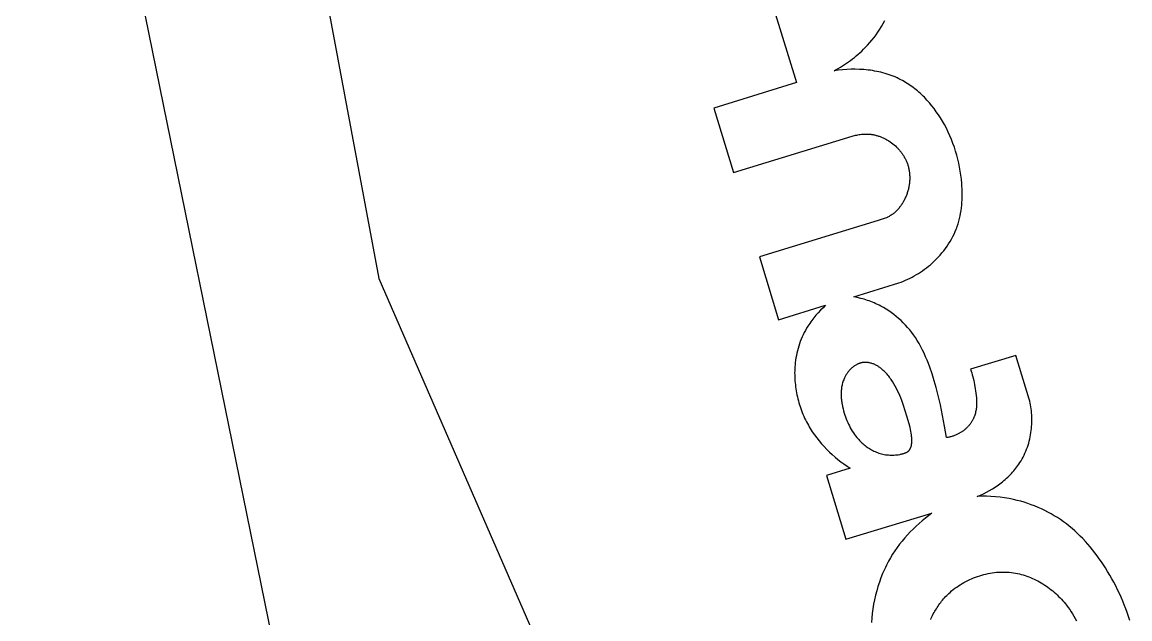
# Model space of a CAD drawing. Extents: x -2485 to -2143, y -68 to 535.
# Drawn here: x -2389.82 to -2356.8, y 356.33 to 374.12 of the extents above; entities that cross this region are included whole.
import ezdxf

# ---------------------------------------------------------------- set-up
doc = ezdxf.new("R2010")
doc.units = 0
doc.layers.add('Contorno', color=5, linetype='Continuous', true_color=0x0000ff)
doc.layers.add('Linha', color=1, linetype='Continuous')

msp = doc.modelspace()

# ---------------------------------------------------------------- linework, layer by layer
at = {"layer": 'Contorno'}
for points in [[(-2388.534, 416.514), (-2379.186, 366.478), (-2358.862, 319.809)], [(-2379.339, 340.894), (-2389.82, 392.356)]]:
    msp.add_lwpolyline(points, dxfattribs=at)
at = {"layer": 'Linha'}
for points in [[(-2368.236, 377.189), (-2366.741, 372.316), (-2369.205, 371.56), (-2368.615, 369.637), (-2365.077, 370.722), (-2365.043, 370.731), (-2365.009, 370.74), (-2364.975, 370.748), (-2364.941, 370.755), (-2364.907, 370.761), (-2364.873, 370.767), (-2364.838, 370.772), (-2364.803, 370.776), (-2364.769, 370.78), (-2364.734, 370.782), (-2364.699, 370.784), (-2364.664, 370.784), (-2364.629, 370.784), (-2364.594, 370.782), (-2364.559, 370.78), (-2364.524, 370.776), (-2364.501, 370.773), (-2364.477, 370.77), (-2364.454, 370.766), (-2364.431, 370.761), (-2364.407, 370.756), (-2364.384, 370.751), (-2364.361, 370.745), (-2364.338, 370.739), (-2364.315, 370.732), (-2364.292, 370.725), (-2364.269, 370.717), (-2364.247, 370.709), (-2364.224, 370.7), (-2364.202, 370.691), (-2364.179, 370.682), (-2364.157, 370.672), (-2364.135, 370.662), (-2364.113, 370.651), (-2364.091, 370.64), (-2364.07, 370.628), (-2364.048, 370.616), (-2364.027, 370.604), (-2363.985, 370.578), (-2363.944, 370.551), (-2363.904, 370.523), (-2363.864, 370.493), (-2363.826, 370.461), (-2363.789, 370.428), (-2363.753, 370.394), (-2363.735, 370.377), (-2363.718, 370.359), (-2363.701, 370.341), (-2363.684, 370.322), (-2363.668, 370.304), (-2363.652, 370.285), (-2363.636, 370.265), (-2363.621, 370.246), (-2363.606, 370.226), (-2363.591, 370.206), (-2363.577, 370.186), (-2363.563, 370.165), (-2363.55, 370.144), (-2363.537, 370.123), (-2363.524, 370.102), (-2363.512, 370.08), (-2363.5, 370.058), (-2363.489, 370.036), (-2363.478, 370.014), (-2363.467, 369.991), (-2363.457, 369.969), (-2363.448, 369.946), (-2363.439, 369.923), (-2363.43, 369.899), (-2363.422, 369.876), (-2363.415, 369.852), (-2363.407, 369.828), (-2363.401, 369.804), (-2363.394, 369.778), (-2363.388, 369.751), (-2363.383, 369.724), (-2363.378, 369.697), (-2363.374, 369.67), (-2363.37, 369.643), (-2363.367, 369.615), (-2363.365, 369.588), (-2363.363, 369.56), (-2363.362, 369.532), (-2363.361, 369.504), (-2363.361, 369.477), (-2363.361, 369.449), (-2363.362, 369.421), (-2363.364, 369.393), (-2363.366, 369.365), (-2363.369, 369.337), (-2363.372, 369.309), (-2363.376, 369.281), (-2363.38, 369.254), (-2363.385, 369.226), (-2363.39, 369.198), (-2363.396, 369.171), (-2363.402, 369.144), (-2363.409, 369.116), (-2363.417, 369.089), (-2363.424, 369.062), (-2363.433, 369.036), (-2363.442, 369.009), (-2363.451, 368.983), (-2363.461, 368.957), (-2363.471, 368.931), (-2363.482, 368.905), (-2363.493, 368.88), (-2363.505, 368.854), (-2363.517, 368.83), (-2363.529, 368.805), (-2363.542, 368.781), (-2363.556, 368.757), (-2363.57, 368.733), (-2363.584, 368.71), (-2363.599, 368.687), (-2363.614, 368.665), (-2363.63, 368.643), (-2363.646, 368.621), (-2363.662, 368.6), (-2363.679, 368.579), (-2363.696, 368.559), (-2363.714, 368.539), (-2363.732, 368.519), (-2363.75, 368.501), (-2363.769, 368.482), (-2363.788, 368.464), (-2363.807, 368.447), (-2363.827, 368.43), (-2363.847, 368.414), (-2363.868, 368.398), (-2363.889, 368.383), (-2363.91, 368.369), (-2363.932, 368.355), (-2363.953, 368.342), (-2363.976, 368.329), (-2363.998, 368.318), (-2364.021, 368.306), (-2364.038, 368.299), (-2364.055, 368.291), (-2364.09, 368.277), (-2364.126, 368.264), (-2364.305, 368.206), (-2367.843, 367.121), (-2367.269, 365.249), (-2365.87, 365.678), (-2365.944, 365.606), (-2366.016, 365.532), (-2366.087, 365.457), (-2366.155, 365.38), (-2366.22, 365.302), (-2366.282, 365.221), (-2366.312, 365.181), (-2366.341, 365.14), (-2366.37, 365.098), (-2366.397, 365.056), (-2366.435, 364.994), (-2366.472, 364.931), (-2366.506, 364.866), (-2366.539, 364.801), (-2366.569, 364.735), (-2366.597, 364.669), (-2366.624, 364.601), (-2366.648, 364.533), (-2366.671, 364.464), (-2366.691, 364.395), (-2366.71, 364.325), (-2366.726, 364.254), (-2366.741, 364.183), (-2366.754, 364.112), (-2366.765, 364.04), (-2366.773, 363.967), (-2366.779, 363.908), (-2366.784, 363.849), (-2366.787, 363.789), (-2366.79, 363.729), (-2366.791, 363.669), (-2366.79, 363.609), (-2366.789, 363.549), (-2366.786, 363.489), (-2366.783, 363.429), (-2366.778, 363.369), (-2366.771, 363.309), (-2366.764, 363.249), (-2366.756, 363.189), (-2366.746, 363.129), (-2366.735, 363.069), (-2366.723, 363.01), (-2366.71, 362.95), (-2366.696, 362.891), (-2366.681, 362.832), (-2366.664, 362.774), (-2366.647, 362.716), (-2366.628, 362.658), (-2366.608, 362.6), (-2366.588, 362.543), (-2366.566, 362.486), (-2366.543, 362.43), (-2366.519, 362.374), (-2366.494, 362.318), (-2366.468, 362.263), (-2366.441, 362.209), (-2366.412, 362.155), (-2366.383, 362.102), (-2366.355, 362.053), (-2366.326, 362.004), (-2366.296, 361.956), (-2366.265, 361.909), (-2366.201, 361.815), (-2366.134, 361.724), (-2366.064, 361.636), (-2365.991, 361.549), (-2365.915, 361.465), (-2365.837, 361.384), (-2365.756, 361.305), (-2365.673, 361.228), (-2365.588, 361.154), (-2365.501, 361.083), (-2365.411, 361.014), (-2365.321, 360.948), (-2365.228, 360.884), (-2365.134, 360.823), (-2365.845, 360.605), (-2365.263, 358.709), (-2362.703, 359.479), (-2362.8, 359.406), (-2362.895, 359.332), (-2362.988, 359.254), (-2363.08, 359.175), (-2363.17, 359.093), (-2363.257, 359.008), (-2363.343, 358.922), (-2363.426, 358.833), (-2363.507, 358.742), (-2363.585, 358.649), (-2363.661, 358.554), (-2363.734, 358.456), (-2363.803, 358.357), (-2363.87, 358.256), (-2363.933, 358.152), (-2363.993, 358.047), (-2364.025, 357.987), (-2364.056, 357.927), (-2364.086, 357.866), (-2364.115, 357.804), (-2364.17, 357.68), (-2364.22, 357.554), (-2364.266, 357.426), (-2364.308, 357.296), (-2364.346, 357.165), (-2364.38, 357.033), (-2364.41, 356.899), (-2364.436, 356.765), (-2364.458, 356.63), (-2364.477, 356.494), (-2364.492, 356.357), (-2364.504, 356.22)], [(-2356.799, 356.284), (-2356.837, 356.401), (-2356.877, 356.518), (-2356.919, 356.633), (-2356.964, 356.748), (-2357.01, 356.863), (-2357.059, 356.976), (-2357.11, 357.088), (-2357.164, 357.2), (-2357.219, 357.311), (-2357.277, 357.42), (-2357.336, 357.529), (-2357.398, 357.636), (-2357.461, 357.743), (-2357.527, 357.848), (-2357.648, 358.033), (-2357.711, 358.124), (-2357.776, 358.214), (-2357.842, 358.302), (-2357.91, 358.389), (-2357.98, 358.475), (-2358.052, 358.559), (-2358.125, 358.641), (-2358.2, 358.722), (-2358.277, 358.8), (-2358.356, 358.877), (-2358.437, 358.952), (-2358.519, 359.024), (-2358.604, 359.094), (-2358.69, 359.162), (-2358.778, 359.227), (-2358.867, 359.289), (-2358.958, 359.349), (-2359.051, 359.406), (-2359.145, 359.461), (-2359.241, 359.513), (-2359.338, 359.563), (-2359.437, 359.61), (-2359.537, 359.654), (-2359.638, 359.696), (-2359.74, 359.735), (-2359.843, 359.771), (-2359.947, 359.805), (-2360.052, 359.836), (-2360.158, 359.863), (-2360.264, 359.888), (-2360.398, 359.915), (-2360.532, 359.938), (-2360.667, 359.956), (-2360.803, 359.97), (-2360.939, 359.979), (-2361.074, 359.984), (-2361.21, 359.984), (-2361.346, 359.981), (-2361.252, 360.02), (-2361.16, 360.063), (-2361.068, 360.109), (-2360.978, 360.159), (-2360.889, 360.211), (-2360.845, 360.239), (-2360.802, 360.267), (-2360.759, 360.296), (-2360.716, 360.326), (-2360.675, 360.357), (-2360.634, 360.388), (-2360.593, 360.42), (-2360.553, 360.453), (-2360.514, 360.487), (-2360.475, 360.521), (-2360.438, 360.556), (-2360.4, 360.592), (-2360.364, 360.629), (-2360.329, 360.666), (-2360.294, 360.704), (-2360.26, 360.743), (-2360.227, 360.782), (-2360.195, 360.822), (-2360.164, 360.863), (-2360.134, 360.904), (-2360.105, 360.946), (-2360.077, 360.989), (-2360.043, 361.043), (-2360.011, 361.099), (-2359.981, 361.155), (-2359.952, 361.212), (-2359.925, 361.27), (-2359.9, 361.329), (-2359.876, 361.388), (-2359.854, 361.448), (-2359.833, 361.509), (-2359.815, 361.57), (-2359.798, 361.632), (-2359.782, 361.694), (-2359.769, 361.756), (-2359.757, 361.819), (-2359.746, 361.883), (-2359.738, 361.946), (-2359.731, 362.005), (-2359.726, 362.063), (-2359.722, 362.122), (-2359.72, 362.181), (-2359.719, 362.24), (-2359.72, 362.299), (-2359.721, 362.358), (-2359.725, 362.417), (-2359.729, 362.475), (-2359.735, 362.534), (-2359.742, 362.592), (-2359.75, 362.651), (-2359.76, 362.709), (-2359.771, 362.766), (-2359.783, 362.824), (-2359.797, 362.881), (-2360.197, 364.184), (-2361.547, 363.77), (-2361.528, 363.716), (-2361.511, 363.661), (-2361.495, 363.605), (-2361.481, 363.55), (-2361.454, 363.437), (-2361.431, 363.322), (-2361.407, 363.191), (-2361.396, 363.124), (-2361.387, 363.058), (-2361.379, 362.991), (-2361.373, 362.924), (-2361.369, 362.857), (-2361.368, 362.823), (-2361.368, 362.79), (-2361.368, 362.757), (-2361.369, 362.724), (-2361.37, 362.691), (-2361.372, 362.658), (-2361.375, 362.626), (-2361.379, 362.594), (-2361.384, 362.562), (-2361.389, 362.53), (-2361.396, 362.498), (-2361.403, 362.467), (-2361.411, 362.436), (-2361.421, 362.405), (-2361.431, 362.375), (-2361.437, 362.36), (-2361.443, 362.345), (-2361.449, 362.331), (-2361.455, 362.316), (-2361.462, 362.301), (-2361.469, 362.287), (-2361.478, 362.269), (-2361.487, 362.252), (-2361.496, 362.235), (-2361.507, 362.218), (-2361.517, 362.201), (-2361.528, 362.185), (-2361.539, 362.168), (-2361.551, 362.152), (-2361.563, 362.136), (-2361.575, 362.12), (-2361.587, 362.105), (-2361.6, 362.09), (-2361.614, 362.075), (-2361.627, 362.06), (-2361.641, 362.045), (-2361.655, 362.031), (-2361.67, 362.017), (-2361.685, 362.003), (-2361.7, 361.99), (-2361.715, 361.977), (-2361.731, 361.964), (-2361.746, 361.951), (-2361.762, 361.939), (-2361.779, 361.927), (-2361.795, 361.915), (-2361.812, 361.904), (-2361.829, 361.893), (-2361.846, 361.882), (-2361.863, 361.872), (-2361.88, 361.862), (-2361.898, 361.852), (-2361.916, 361.843), (-2361.936, 361.833), (-2361.958, 361.823), (-2361.979, 361.813), (-2362, 361.804), (-2362.022, 361.796), (-2362.044, 361.788), (-2362.066, 361.781), (-2362.088, 361.774), (-2362.11, 361.767), (-2362.133, 361.761), (-2362.155, 361.756), (-2362.178, 361.751), (-2362.2, 361.746), (-2362.223, 361.742), (-2362.246, 361.738), (-2362.268, 361.735), (-2362.323, 362.075), (-2362.382, 362.394), (-2362.448, 362.708), (-2362.526, 363.033), (-2362.576, 363.227), (-2362.632, 363.427), (-2362.695, 363.632), (-2362.765, 363.838), (-2362.803, 363.941), (-2362.843, 364.044), (-2362.886, 364.146), (-2362.931, 364.247), (-2362.979, 364.346), (-2363.029, 364.444), (-2363.082, 364.539), (-2363.138, 364.633), (-2363.19, 364.715), (-2363.245, 364.795), (-2363.303, 364.872), (-2363.362, 364.948), (-2363.424, 365.021), (-2363.488, 365.091), (-2363.554, 365.159), (-2363.621, 365.225), (-2363.691, 365.288), (-2363.762, 365.349), (-2363.835, 365.407), (-2363.91, 365.463), (-2363.987, 365.515), (-2364.065, 365.565), (-2364.144, 365.612), (-2364.225, 365.657), (-2364.273, 365.681), (-2364.32, 365.704), (-2364.369, 365.727), (-2364.418, 365.748), (-2364.467, 365.769), (-2364.517, 365.788), (-2364.566, 365.807), (-2364.617, 365.824), (-2364.667, 365.841), (-2364.718, 365.857), (-2364.769, 365.872), (-2364.82, 365.886), (-2364.923, 365.911), (-2365.027, 365.933), (-2363.685, 366.344), (-2363.617, 366.37), (-2363.55, 366.397), (-2363.484, 366.426), (-2363.418, 366.456), (-2363.352, 366.488), (-2363.288, 366.522), (-2363.224, 366.557), (-2363.161, 366.593), (-2363.099, 366.631), (-2363.037, 366.67), (-2362.977, 366.711), (-2362.918, 366.753), (-2362.859, 366.797), (-2362.802, 366.843), (-2362.745, 366.889), (-2362.69, 366.938), (-2362.629, 366.994), (-2362.569, 367.053), (-2362.511, 367.113), (-2362.454, 367.175), (-2362.4, 367.239), (-2362.347, 367.304), (-2362.296, 367.371), (-2362.248, 367.439), (-2362.202, 367.509), (-2362.157, 367.58), (-2362.116, 367.652), (-2362.077, 367.725), (-2362.04, 367.8), (-2362.006, 367.876), (-2361.974, 367.952), (-2361.959, 367.991), (-2361.945, 368.03), (-2361.92, 368.106), (-2361.897, 368.184), (-2361.877, 368.262), (-2361.859, 368.341), (-2361.844, 368.42), (-2361.831, 368.5), (-2361.82, 368.581), (-2361.812, 368.662), (-2361.805, 368.743), (-2361.801, 368.824), (-2361.798, 368.906), (-2361.797, 368.988), (-2361.798, 369.069), (-2361.801, 369.151), (-2361.805, 369.233), (-2361.811, 369.314), (-2361.822, 369.437), (-2361.837, 369.559), (-2361.855, 369.68), (-2361.876, 369.801), (-2361.9, 369.921), (-2361.928, 370.04), (-2361.959, 370.158), (-2361.993, 370.275), (-2362.031, 370.392), (-2362.072, 370.507), (-2362.116, 370.621), (-2362.163, 370.734), (-2362.214, 370.845), (-2362.269, 370.955), (-2362.326, 371.064), (-2362.387, 371.171), (-2362.445, 371.266), (-2362.506, 371.36), (-2362.569, 371.451), (-2362.635, 371.541), (-2362.703, 371.629), (-2362.775, 371.715), (-2362.848, 371.798), (-2362.925, 371.879), (-2362.964, 371.918), (-2363.004, 371.957), (-2363.044, 371.994), (-2363.085, 372.031), (-2363.127, 372.068), (-2363.169, 372.103), (-2363.212, 372.137), (-2363.256, 372.171), (-2363.3, 372.204), (-2363.345, 372.235), (-2363.39, 372.266), (-2363.436, 372.296), (-2363.483, 372.325), (-2363.53, 372.353), (-2363.578, 372.379), (-2363.626, 372.405), (-2363.683, 372.433), (-2363.74, 372.46), (-2363.798, 372.485), (-2363.856, 372.509), (-2363.915, 372.532), (-2363.975, 372.553), (-2364.035, 372.572), (-2364.096, 372.591), (-2364.158, 372.608), (-2364.219, 372.624), (-2364.282, 372.638), (-2364.344, 372.651), (-2364.407, 372.663), (-2364.47, 372.674), (-2364.534, 372.684), (-2364.598, 372.692), (-2364.661, 372.699), (-2364.726, 372.705), (-2364.79, 372.71), (-2364.854, 372.713), (-2364.983, 372.717), (-2365.111, 372.716), (-2365.239, 372.711), (-2365.366, 372.702), (-2365.493, 372.689), (-2365.618, 372.672), (-2365.554, 372.707), (-2365.491, 372.742), (-2365.428, 372.778), (-2365.366, 372.816), (-2365.305, 372.855), (-2365.245, 372.895), (-2365.185, 372.936), (-2365.127, 372.979), (-2365.069, 373.023), (-2365.011, 373.068), (-2364.955, 373.114), (-2364.9, 373.161), (-2364.845, 373.209), (-2364.792, 373.259), (-2364.739, 373.31), (-2364.688, 373.361), (-2364.619, 373.434), (-2364.552, 373.509), (-2364.487, 373.586), (-2364.425, 373.664), (-2364.364, 373.744), (-2364.307, 373.826), (-2364.251, 373.91), (-2364.198, 373.995), (-2364.148, 374.082), (-2364.101, 374.17)], [(-2362.736, 356.313), (-2362.718, 356.355), (-2362.698, 356.396), (-2362.678, 356.436), (-2362.658, 356.477), (-2362.636, 356.517), (-2362.614, 356.556), (-2362.591, 356.595), (-2362.567, 356.634), (-2362.543, 356.672), (-2362.517, 356.71), (-2362.491, 356.747), (-2362.465, 356.784), (-2362.437, 356.82), (-2362.409, 356.856), (-2362.381, 356.891), (-2362.351, 356.926), (-2362.321, 356.96), (-2362.29, 356.993), (-2362.259, 357.026), (-2362.226, 357.058), (-2362.193, 357.089), (-2362.16, 357.12), (-2362.112, 357.162), (-2362.063, 357.202), (-2362.013, 357.241), (-2361.961, 357.279), (-2361.909, 357.315), (-2361.856, 357.35), (-2361.801, 357.384), (-2361.746, 357.416), (-2361.689, 357.446), (-2361.632, 357.475), (-2361.574, 357.503), (-2361.516, 357.529), (-2361.456, 357.554), (-2361.396, 357.577), (-2361.336, 357.598), (-2361.275, 357.618), (-2361.213, 357.636), (-2361.151, 357.653), (-2361.089, 357.668), (-2361.026, 357.681), (-2360.963, 357.693), (-2360.9, 357.703), (-2360.836, 357.711), (-2360.773, 357.718), (-2360.709, 357.722), (-2360.646, 357.725), (-2360.582, 357.726), (-2360.519, 357.726), (-2360.456, 357.723), (-2360.392, 357.719), (-2360.33, 357.712), (-2360.267, 357.704), (-2360.209, 357.695), (-2360.151, 357.684), (-2360.093, 357.671), (-2360.036, 357.657), (-2359.979, 357.641), (-2359.923, 357.623), (-2359.867, 357.604), (-2359.812, 357.584), (-2359.757, 357.562), (-2359.702, 357.539), (-2359.648, 357.514), (-2359.595, 357.488), (-2359.542, 357.461), (-2359.49, 357.433), (-2359.439, 357.403), (-2359.388, 357.372), (-2359.338, 357.34), (-2359.288, 357.306), (-2359.24, 357.272), (-2359.192, 357.236), (-2359.145, 357.2), (-2359.098, 357.162), (-2359.053, 357.123), (-2359.008, 357.084), (-2358.965, 357.043), (-2358.922, 357.002), (-2358.88, 356.959), (-2358.839, 356.916), (-2358.799, 356.872), (-2358.76, 356.828), (-2358.722, 356.782), (-2358.685, 356.736), (-2358.637, 356.673), (-2358.591, 356.609), (-2358.546, 356.543), (-2358.504, 356.477), (-2358.464, 356.409), (-2358.425, 356.341), (-2358.388, 356.271)]]:
    msp.add_lwpolyline(points, dxfattribs=at)
msp.add_open_spline([(-2364.678, 363.976), (-2364.678, 363.976), (-2364.666, 363.976), (-2364.666, 363.976), (-2364.666, 363.976), (-2364.654, 363.975), (-2364.654, 363.975), (-2364.654, 363.975), (-2364.642, 363.974), (-2364.642, 363.974), (-2364.642, 363.974), (-2364.63, 363.974), (-2364.63, 363.974), (-2364.63, 363.974), (-2364.618, 363.972), (-2364.618, 363.972), (-2364.618, 363.972), (-2364.606, 363.971), (-2364.606, 363.971), (-2364.606, 363.971), (-2364.594, 363.969), (-2364.594, 363.969), (-2364.594, 363.969), (-2364.582, 363.968), (-2364.582, 363.968), (-2364.582, 363.968), (-2364.57, 363.966), (-2364.57, 363.966), (-2364.57, 363.966), (-2364.558, 363.963), (-2364.558, 363.963), (-2364.558, 363.963), (-2364.535, 363.958), (-2364.535, 363.958), (-2364.535, 363.958), (-2364.511, 363.952), (-2364.511, 363.952), (-2364.511, 363.952), (-2364.488, 363.945), (-2364.488, 363.945), (-2364.488, 363.945), (-2364.465, 363.938), (-2364.465, 363.938), (-2364.465, 363.938), (-2364.442, 363.93), (-2364.442, 363.93), (-2364.442, 363.93), (-2364.424, 363.922), (-2364.424, 363.922), (-2364.424, 363.922), (-2364.406, 363.915), (-2364.406, 363.915), (-2364.406, 363.915), (-2364.388, 363.907), (-2364.388, 363.907), (-2364.388, 363.907), (-2364.371, 363.898), (-2364.371, 363.898), (-2364.371, 363.898), (-2364.354, 363.889), (-2364.354, 363.889), (-2364.354, 363.889), (-2364.337, 363.88), (-2364.337, 363.88), (-2364.337, 363.88), (-2364.32, 363.87), (-2364.32, 363.87), (-2364.32, 363.87), (-2364.303, 363.86), (-2364.303, 363.86), (-2364.303, 363.86), (-2364.287, 363.849), (-2364.287, 363.849), (-2364.287, 363.849), (-2364.271, 363.838), (-2364.271, 363.838), (-2364.271, 363.838), (-2364.255, 363.827), (-2364.255, 363.827), (-2364.255, 363.827), (-2364.239, 363.815), (-2364.239, 363.815), (-2364.239, 363.815), (-2364.223, 363.803), (-2364.223, 363.803), (-2364.223, 363.803), (-2364.208, 363.791), (-2364.208, 363.791), (-2364.208, 363.791), (-2364.193, 363.779), (-2364.193, 363.779), (-2364.193, 363.779), (-2364.178, 363.766), (-2364.178, 363.766), (-2364.178, 363.766), (-2364.148, 363.739), (-2364.148, 363.739), (-2364.148, 363.739), (-2364.12, 363.712), (-2364.12, 363.712), (-2364.12, 363.712), (-2364.092, 363.684), (-2364.092, 363.684), (-2364.092, 363.684), (-2364.065, 363.654), (-2364.065, 363.654), (-2364.065, 363.654), (-2364.038, 363.625), (-2364.038, 363.625), (-2364.038, 363.625), (-2364.012, 363.594), (-2364.012, 363.594), (-2364.012, 363.594), (-2363.988, 363.563), (-2363.988, 363.563), (-2363.988, 363.563), (-2363.963, 363.532), (-2363.963, 363.532), (-2363.963, 363.532), (-2363.94, 363.5), (-2363.94, 363.5), (-2363.94, 363.5), (-2363.917, 363.468), (-2363.917, 363.468), (-2363.917, 363.468), (-2363.895, 363.436), (-2363.895, 363.436), (-2363.895, 363.436), (-2363.873, 363.404), (-2363.873, 363.404), (-2363.873, 363.404), (-2363.832, 363.338), (-2363.832, 363.338), (-2363.832, 363.338), (-2363.794, 363.271), (-2363.794, 363.271), (-2363.794, 363.271), (-2363.757, 363.203), (-2363.757, 363.203), (-2363.757, 363.203), (-2363.723, 363.133), (-2363.723, 363.133), (-2363.723, 363.133), (-2363.69, 363.063), (-2363.69, 363.063), (-2363.69, 363.063), (-2363.659, 362.991), (-2363.659, 362.991), (-2363.659, 362.991), (-2363.629, 362.918), (-2363.629, 362.918), (-2363.629, 362.918), (-2363.601, 362.844), (-2363.601, 362.844), (-2363.601, 362.844), (-2363.547, 362.693), (-2363.547, 362.693), (-2363.547, 362.693), (-2363.446, 362.375), (-2363.446, 362.375), (-2363.446, 362.375), (-2363.381, 362.15), (-2363.381, 362.15), (-2363.381, 362.15), (-2363.352, 362.037), (-2363.352, 362.037), (-2363.352, 362.037), (-2363.339, 361.981), (-2363.339, 361.981), (-2363.339, 361.981), (-2363.328, 361.926), (-2363.328, 361.926), (-2363.328, 361.926), (-2363.318, 361.871), (-2363.318, 361.871), (-2363.318, 361.871), (-2363.31, 361.817), (-2363.31, 361.817), (-2363.31, 361.817), (-2363.307, 361.79), (-2363.307, 361.79), (-2363.307, 361.79), (-2363.304, 361.764), (-2363.304, 361.764), (-2363.304, 361.764), (-2363.301, 361.738), (-2363.301, 361.738), (-2363.301, 361.738), (-2363.3, 361.712), (-2363.3, 361.712), (-2363.3, 361.712), (-2363.298, 361.686), (-2363.298, 361.686), (-2363.298, 361.686), (-2363.298, 361.661), (-2363.298, 361.661), (-2363.298, 361.661), (-2363.298, 361.637), (-2363.298, 361.637), (-2363.298, 361.637), (-2363.298, 361.612), (-2363.298, 361.612), (-2363.298, 361.612), (-2363.3, 361.588), (-2363.3, 361.588), (-2363.3, 361.588), (-2363.302, 361.565), (-2363.302, 361.565), (-2363.302, 361.565), (-2363.305, 361.541), (-2363.305, 361.541), (-2363.305, 361.541), (-2363.306, 361.53), (-2363.306, 361.53), (-2363.306, 361.53), (-2363.308, 361.519), (-2363.308, 361.519), (-2363.308, 361.519), (-2363.311, 361.505), (-2363.311, 361.505), (-2363.311, 361.505), (-2363.313, 361.492), (-2363.313, 361.492), (-2363.313, 361.492), (-2363.316, 361.479), (-2363.316, 361.479), (-2363.316, 361.479), (-2363.32, 361.467), (-2363.32, 361.467), (-2363.32, 361.467), (-2363.324, 361.454), (-2363.324, 361.454), (-2363.324, 361.454), (-2363.326, 361.448), (-2363.326, 361.448), (-2363.326, 361.448), (-2363.328, 361.442), (-2363.328, 361.442), (-2363.328, 361.442), (-2363.33, 361.436), (-2363.33, 361.436), (-2363.33, 361.436), (-2363.333, 361.43), (-2363.333, 361.43), (-2363.333, 361.43), (-2363.335, 361.424), (-2363.335, 361.424), (-2363.335, 361.424), (-2363.338, 361.418), (-2363.338, 361.418), (-2363.338, 361.418), (-2363.34, 361.412), (-2363.34, 361.412), (-2363.34, 361.412), (-2363.343, 361.407), (-2363.343, 361.407), (-2363.343, 361.407), (-2363.346, 361.401), (-2363.346, 361.401), (-2363.346, 361.401), (-2363.349, 361.395), (-2363.349, 361.395), (-2363.349, 361.395), (-2363.353, 361.39), (-2363.353, 361.39), (-2363.353, 361.39), (-2363.356, 361.385), (-2363.356, 361.385), (-2363.356, 361.385), (-2363.36, 361.379), (-2363.36, 361.379), (-2363.36, 361.379), (-2363.363, 361.374), (-2363.363, 361.374), (-2363.363, 361.374), (-2363.367, 361.369), (-2363.371, 361.364), (-2363.371, 361.364), (-2363.375, 361.359), (-2363.379, 361.354), (-2363.379, 361.354), (-2363.384, 361.349), (-2363.388, 361.345), (-2363.388, 361.345), (-2363.393, 361.34), (-2363.398, 361.336), (-2363.398, 361.336), (-2363.402, 361.333), (-2363.405, 361.33), (-2363.405, 361.33), (-2363.412, 361.325), (-2363.412, 361.325), (-2363.412, 361.325), (-2363.419, 361.319), (-2363.419, 361.319), (-2363.419, 361.319), (-2363.426, 361.314), (-2363.426, 361.314), (-2363.426, 361.314), (-2363.434, 361.309), (-2363.434, 361.309), (-2363.434, 361.309), (-2363.442, 361.304), (-2363.442, 361.304), (-2363.442, 361.304), (-2363.45, 361.3), (-2363.45, 361.3), (-2363.45, 361.3), (-2363.459, 361.295), (-2363.459, 361.295), (-2363.459, 361.295), (-2363.467, 361.291), (-2363.467, 361.291), (-2363.467, 361.291), (-2363.476, 361.286), (-2363.476, 361.286), (-2363.476, 361.286), (-2363.485, 361.282), (-2363.485, 361.282), (-2363.485, 361.282), (-2363.494, 361.278), (-2363.494, 361.278), (-2363.494, 361.278), (-2363.503, 361.275), (-2363.503, 361.275), (-2363.503, 361.275), (-2363.513, 361.271), (-2363.513, 361.271), (-2363.513, 361.271), (-2363.532, 361.264), (-2363.532, 361.264), (-2363.532, 361.264), (-2363.552, 361.258), (-2363.552, 361.258), (-2363.552, 361.258), (-2363.573, 361.252), (-2363.573, 361.252), (-2363.573, 361.252), (-2363.594, 361.246), (-2363.594, 361.246), (-2363.594, 361.246), (-2363.615, 361.241), (-2363.615, 361.241), (-2363.615, 361.241), (-2363.637, 361.237), (-2363.637, 361.237), (-2363.637, 361.237), (-2363.658, 361.232), (-2363.658, 361.232), (-2363.658, 361.232), (-2363.702, 361.225), (-2363.702, 361.225), (-2363.702, 361.225), (-2363.745, 361.22), (-2363.745, 361.22), (-2363.745, 361.22), (-2363.788, 361.216), (-2363.788, 361.216), (-2363.788, 361.216), (-2363.83, 361.213), (-2363.83, 361.213), (-2363.83, 361.213), (-2363.873, 361.211), (-2363.873, 361.211), (-2363.873, 361.211), (-2363.915, 361.211), (-2363.915, 361.211), (-2363.915, 361.211), (-2363.957, 361.213), (-2363.957, 361.213), (-2363.957, 361.213), (-2363.998, 361.216), (-2363.998, 361.216), (-2363.998, 361.216), (-2364.04, 361.22), (-2364.04, 361.22), (-2364.04, 361.22), (-2364.08, 361.225), (-2364.08, 361.225), (-2364.08, 361.225), (-2364.121, 361.232), (-2364.121, 361.232), (-2364.121, 361.232), (-2364.161, 361.24), (-2364.161, 361.24), (-2364.161, 361.24), (-2364.201, 361.25), (-2364.201, 361.25), (-2364.201, 361.25), (-2364.241, 361.261), (-2364.241, 361.261), (-2364.241, 361.261), (-2364.28, 361.273), (-2364.28, 361.273), (-2364.28, 361.273), (-2364.318, 361.286), (-2364.318, 361.286), (-2364.318, 361.286), (-2364.356, 361.301), (-2364.356, 361.301), (-2364.356, 361.301), (-2364.392, 361.316), (-2364.392, 361.316), (-2364.392, 361.316), (-2364.427, 361.332), (-2364.427, 361.332), (-2364.427, 361.332), (-2364.461, 361.349), (-2364.461, 361.349), (-2364.461, 361.349), (-2364.496, 361.367), (-2364.496, 361.367), (-2364.496, 361.367), (-2364.529, 361.387), (-2364.529, 361.387), (-2364.529, 361.387), (-2364.562, 361.407), (-2364.562, 361.407), (-2364.562, 361.407), (-2364.595, 361.428), (-2364.595, 361.428), (-2364.595, 361.428), (-2364.627, 361.45), (-2364.627, 361.45), (-2364.627, 361.45), (-2364.659, 361.473), (-2364.659, 361.473), (-2364.659, 361.473), (-2364.69, 361.496), (-2364.69, 361.496), (-2364.69, 361.496), (-2364.72, 361.521), (-2364.72, 361.521), (-2364.72, 361.521), (-2364.75, 361.546), (-2364.75, 361.546), (-2364.75, 361.546), (-2364.779, 361.572), (-2364.779, 361.572), (-2364.779, 361.572), (-2364.807, 361.598), (-2364.807, 361.598), (-2364.807, 361.598), (-2364.835, 361.625), (-2364.835, 361.625), (-2364.835, 361.625), (-2364.862, 361.653), (-2364.862, 361.653), (-2364.862, 361.653), (-2364.882, 361.674), (-2364.882, 361.674), (-2364.882, 361.674), (-2364.901, 361.696), (-2364.901, 361.696), (-2364.901, 361.696), (-2364.939, 361.74), (-2364.939, 361.74), (-2364.939, 361.74), (-2364.975, 361.786), (-2364.975, 361.786), (-2364.975, 361.786), (-2365.009, 361.832), (-2365.009, 361.832), (-2365.009, 361.832), (-2365.042, 361.88), (-2365.042, 361.88), (-2365.042, 361.88), (-2365.074, 361.928), (-2365.074, 361.928), (-2365.074, 361.928), (-2365.104, 361.978), (-2365.104, 361.978), (-2365.104, 361.978), (-2365.132, 362.029), (-2365.132, 362.029), (-2365.132, 362.029), (-2365.16, 362.081), (-2365.16, 362.081), (-2365.16, 362.081), (-2365.185, 362.133), (-2365.185, 362.133), (-2365.185, 362.133), (-2365.21, 362.186), (-2365.21, 362.186), (-2365.21, 362.186), (-2365.233, 362.241), (-2365.233, 362.241), (-2365.233, 362.241), (-2365.255, 362.295), (-2365.255, 362.295), (-2365.255, 362.295), (-2365.275, 362.351), (-2365.275, 362.351), (-2365.275, 362.351), (-2365.294, 362.407), (-2365.294, 362.407), (-2365.294, 362.407), (-2365.312, 362.464), (-2365.312, 362.464), (-2365.312, 362.464), (-2365.331, 362.53), (-2365.331, 362.53), (-2365.331, 362.53), (-2365.349, 362.596), (-2365.349, 362.596), (-2365.349, 362.596), (-2365.364, 362.663), (-2365.364, 362.663), (-2365.364, 362.663), (-2365.377, 362.731), (-2365.377, 362.731), (-2365.377, 362.731), (-2365.383, 362.764), (-2365.383, 362.764), (-2365.383, 362.764), (-2365.388, 362.798), (-2365.388, 362.798), (-2365.388, 362.798), (-2365.393, 362.832), (-2365.393, 362.832), (-2365.393, 362.832), (-2365.397, 362.866), (-2365.397, 362.866), (-2365.397, 362.866), (-2365.4, 362.9), (-2365.4, 362.9), (-2365.4, 362.9), (-2365.403, 362.933), (-2365.403, 362.933), (-2365.403, 362.933), (-2365.404, 362.967), (-2365.404, 362.967), (-2365.404, 362.967), (-2365.405, 363.001), (-2365.405, 363.001), (-2365.405, 363.001), (-2365.406, 363.034), (-2365.406, 363.034), (-2365.406, 363.034), (-2365.405, 363.068), (-2365.405, 363.068), (-2365.405, 363.068), (-2365.404, 363.101), (-2365.404, 363.101), (-2365.404, 363.101), (-2365.402, 363.135), (-2365.402, 363.135), (-2365.402, 363.135), (-2365.399, 363.168), (-2365.399, 363.168), (-2365.399, 363.168), (-2365.395, 363.201), (-2365.395, 363.201), (-2365.395, 363.201), (-2365.39, 363.234), (-2365.39, 363.234), (-2365.39, 363.234), (-2365.384, 363.267), (-2365.384, 363.267), (-2365.384, 363.267), (-2365.378, 363.299), (-2365.378, 363.299), (-2365.378, 363.299), (-2365.37, 363.331), (-2365.37, 363.331), (-2365.37, 363.331), (-2365.361, 363.364), (-2365.361, 363.364), (-2365.361, 363.364), (-2365.352, 363.395), (-2365.352, 363.395), (-2365.352, 363.395), (-2365.341, 363.427), (-2365.341, 363.427), (-2365.341, 363.427), (-2365.329, 363.458), (-2365.329, 363.458), (-2365.329, 363.458), (-2365.316, 363.489), (-2365.316, 363.489), (-2365.316, 363.489), (-2365.302, 363.52), (-2365.302, 363.52), (-2365.302, 363.52), (-2365.293, 363.539), (-2365.293, 363.539), (-2365.293, 363.539), (-2365.283, 363.558), (-2365.283, 363.558), (-2365.283, 363.558), (-2365.273, 363.577), (-2365.273, 363.577), (-2365.273, 363.577), (-2365.262, 363.595), (-2365.262, 363.595), (-2365.262, 363.595), (-2365.251, 363.614), (-2365.251, 363.614), (-2365.251, 363.614), (-2365.239, 363.632), (-2365.239, 363.632), (-2365.239, 363.632), (-2365.227, 363.65), (-2365.227, 363.65), (-2365.227, 363.65), (-2365.215, 363.668), (-2365.215, 363.668), (-2365.215, 363.668), (-2365.202, 363.685), (-2365.202, 363.685), (-2365.202, 363.685), (-2365.189, 363.702), (-2365.189, 363.702), (-2365.189, 363.702), (-2365.175, 363.719), (-2365.175, 363.719), (-2365.175, 363.719), (-2365.162, 363.735), (-2365.162, 363.735), (-2365.162, 363.735), (-2365.147, 363.751), (-2365.147, 363.751), (-2365.147, 363.751), (-2365.133, 363.767), (-2365.133, 363.767), (-2365.133, 363.767), (-2365.118, 363.782), (-2365.118, 363.782), (-2365.118, 363.782), (-2365.103, 363.797), (-2365.103, 363.797), (-2365.103, 363.797), (-2365.087, 363.811), (-2365.087, 363.811), (-2365.087, 363.811), (-2365.071, 363.825), (-2365.071, 363.825), (-2365.071, 363.825), (-2365.055, 363.839), (-2365.055, 363.839), (-2365.055, 363.839), (-2365.039, 363.852), (-2365.039, 363.852), (-2365.039, 363.852), (-2365.022, 363.864), (-2365.022, 363.864), (-2365.022, 363.864), (-2365.005, 363.876), (-2365.005, 363.876), (-2365.005, 363.876), (-2364.987, 363.887), (-2364.987, 363.887), (-2364.987, 363.887), (-2364.97, 363.898), (-2364.97, 363.898), (-2364.97, 363.898), (-2364.952, 363.908), (-2364.952, 363.908), (-2364.952, 363.908), (-2364.934, 363.917), (-2364.934, 363.917), (-2364.934, 363.917), (-2364.915, 363.926), (-2364.915, 363.926), (-2364.915, 363.926), (-2364.906, 363.93), (-2364.906, 363.93), (-2364.906, 363.93), (-2364.897, 363.934), (-2364.897, 363.934), (-2364.897, 363.934), (-2364.887, 363.938), (-2364.887, 363.938), (-2364.887, 363.938), (-2364.878, 363.942), (-2364.878, 363.942), (-2364.878, 363.942), (-2364.869, 363.945), (-2364.869, 363.945), (-2364.869, 363.945), (-2364.859, 363.948), (-2364.859, 363.948), (-2364.859, 363.948), (-2364.849, 363.951), (-2364.849, 363.951), (-2364.849, 363.951), (-2364.84, 363.954), (-2364.84, 363.954), (-2364.84, 363.954), (-2364.83, 363.957), (-2364.83, 363.957), (-2364.83, 363.957), (-2364.82, 363.96), (-2364.82, 363.96), (-2364.82, 363.96), (-2364.809, 363.962), (-2364.809, 363.962), (-2364.809, 363.962), (-2364.797, 363.965), (-2364.797, 363.965), (-2364.797, 363.965), (-2364.785, 363.967), (-2364.785, 363.967), (-2364.785, 363.967), (-2364.774, 363.969), (-2364.774, 363.969), (-2364.774, 363.969), (-2364.762, 363.971), (-2364.762, 363.971), (-2364.762, 363.971), (-2364.75, 363.972), (-2364.75, 363.972), (-2364.75, 363.972), (-2364.738, 363.973), (-2364.738, 363.973), (-2364.738, 363.973), (-2364.726, 363.974), (-2364.726, 363.974), (-2364.726, 363.974), (-2364.714, 363.975), (-2364.714, 363.975), (-2364.714, 363.975), (-2364.702, 363.976), (-2364.702, 363.976), (-2364.702, 363.976), (-2364.69, 363.976), (-2364.69, 363.976), (-2364.69, 363.976), (-2364.678, 363.976), (-2364.678, 363.976)], degree=3, knots=[0, 0, 0, 0, 1, 1, 1, 2, 2, 2, 3, 3, 3, 4, 4, 4, 5, 5, 5, 6, 6, 6, 7, 7, 7, 8, 8, 8, 9, 9, 9, 10, 10, 10, 11, 11, 11, 12, 12, 12, 13, 13, 13, 14, 14, 14, 15, 15, 15, 16, 16, 16, 17, 17, 17, 18, 18, 18, 19, 19, 19, 20, 20, 20, 21, 21, 21, 22, 22, 22, 23, 23, 23, 24, 24, 24, 25, 25, 25, 26, 26, 26, 27, 27, 27, 28, 28, 28, 29, 29, 29, 30, 30, 30, 31, 31, 31, 32, 32, 32, 33, 33, 33, 34, 34, 34, 35, 35, 35, 36, 36, 36, 37, 37, 37, 38, 38, 38, 39, 39, 39, 40, 40, 40, 41, 41, 41, 42, 42, 42, 43, 43, 43, 44, 44, 44, 45, 45, 45, 46, 46, 46, 47, 47, 47, 48, 48, 48, 49, 49, 49, 50, 50, 50, 51, 51, 51, 52, 52, 52, 53, 53, 53, 54, 54, 54, 55, 55, 55, 56, 56, 56, 57, 57, 57, 58, 58, 58, 59, 59, 59, 60, 60, 60, 61, 61, 61, 62, 62, 62, 63, 63, 63, 64, 64, 64, 65, 65, 65, 66, 66, 66, 67, 67, 67, 68, 68, 68, 69, 69, 69, 70, 70, 70, 71, 71, 71, 72, 72, 72, 73, 73, 73, 74, 74, 74, 75, 75, 75, 76, 76, 76, 77, 77, 77, 78, 78, 78, 79, 79, 79, 80, 80, 80, 81, 81, 81, 82, 82, 82, 83, 83, 83, 84, 84, 84, 85, 85, 85, 86, 86, 86, 87, 87, 87, 88, 88, 88, 89, 89, 89, 90, 90, 90, 91, 91, 91, 92, 92, 92, 93, 93, 93, 94, 94, 94, 95, 95, 95, 96, 96, 96, 97, 97, 97, 98, 98, 98, 99, 99, 99, 100, 100, 100, 101, 101, 101, 102, 102, 102, 103, 103, 103, 104, 104, 104, 105, 105, 105, 106, 106, 106, 107, 107, 107, 108, 108, 108, 109, 109, 109, 110, 110, 110, 111, 111, 111, 112, 112, 112, 113, 113, 113, 114, 114, 114, 115, 115, 115, 116, 116, 116, 117, 117, 117, 118, 118, 118, 119, 119, 119, 120, 120, 120, 121, 121, 121, 122, 122, 122, 123, 123, 123, 124, 124, 124, 125, 125, 125, 126, 126, 126, 127, 127, 127, 128, 128, 128, 129, 129, 129, 130, 130, 130, 131, 131, 131, 132, 132, 132, 133, 133, 133, 134, 134, 134, 135, 135, 135, 136, 136, 136, 137, 137, 137, 138, 138, 138, 139, 139, 139, 140, 140, 140, 141, 141, 141, 142, 142, 142, 143, 143, 143, 144, 144, 144, 145, 145, 145, 146, 146, 146, 147, 147, 147, 148, 148, 148, 149, 149, 149, 150, 150, 150, 151, 151, 151, 152, 152, 152, 153, 153, 153, 154, 154, 154, 155, 155, 155, 156, 156, 156, 157, 157, 157, 158, 158, 158, 159, 159, 159, 160, 160, 160, 161, 161, 161, 162, 162, 162, 163, 163, 163, 164, 164, 164, 165, 165, 165, 166, 166, 166, 167, 167, 167, 168, 168, 168, 169, 169, 169, 170, 170, 170, 171, 171, 171, 172, 172, 172, 173, 173, 173, 174, 174, 174, 175, 175, 175, 176, 176, 176, 177, 177, 177, 178, 178, 178, 179, 179, 179, 180, 180, 180, 181, 181, 181, 182, 182, 182, 183, 183, 183, 184, 184, 184, 185, 185, 185, 186, 186, 186, 187, 187, 187, 188, 188, 188, 189, 189, 189, 190, 190, 190, 191, 191, 191, 192, 192, 192, 193, 193, 193, 194, 194, 194, 195, 195, 195, 196, 196, 196, 197, 197, 197, 198, 198, 198, 199, 199, 199, 200, 200, 200, 201, 201, 201, 202, 202, 202, 203, 203, 203, 204, 204, 204, 205, 205, 205, 206, 206, 206, 207, 207, 207, 208, 208, 208, 209, 209, 209, 210, 210, 210, 211, 211, 211, 212, 212, 212, 213, 213, 213, 214, 214, 214, 215, 215, 215, 216, 216, 216, 217, 217, 217, 218, 218, 218, 219, 219, 219, 220, 220, 220, 221, 221, 221, 222, 222, 222, 223, 223, 223, 224, 224, 224, 225, 225, 225, 226, 226, 226, 227, 227, 227, 228, 228, 228, 229, 229, 229, 230, 230, 230, 231, 231, 231, 232, 232, 232, 233, 233, 233, 234, 234, 234, 235, 235, 235, 236, 236, 236, 237, 237, 237, 238, 238, 238, 239, 239, 239, 240, 240, 240, 241, 241, 241, 242, 242, 242, 243, 243, 243, 243], dxfattribs=at)

doc.saveas('drawing.dxf')
